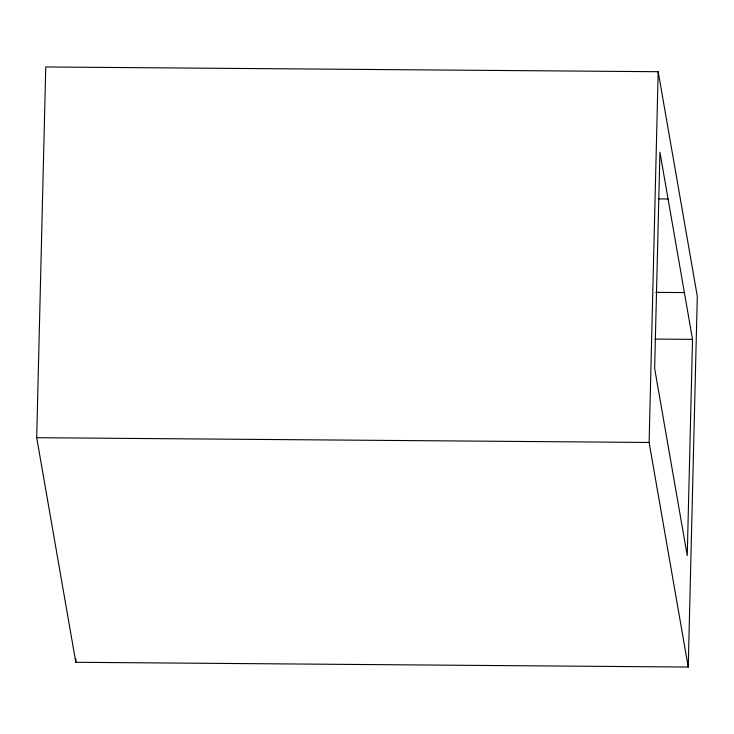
<?xml version="1.0" encoding="UTF-8"?>
<svg xmlns="http://www.w3.org/2000/svg" width="734" height="734" viewBox="0 0 734 734"><rect width="100%" height="100%" fill="white"/><g stroke="black" fill="none" stroke-linecap="round" stroke-linejoin="round"><path stroke-width="1.1" d="M36.7 437.703L45.765 66.959L658.178 71.712L697.3 296.297L688.235 667.041L75.822 662.288L36.7 437.703L649.113 442.455L688.235 667.041M75.822 662.288L75.905 658.857M649.113 442.455L658.178 71.712M692.529 339.374L687.244 555.647L654.645 368.486L659.93 152.222L692.529 339.374L654.856 339.08M658.949 198.942L668.078 199.006M655.838 292.361L684.382 292.591"/></g></svg>
